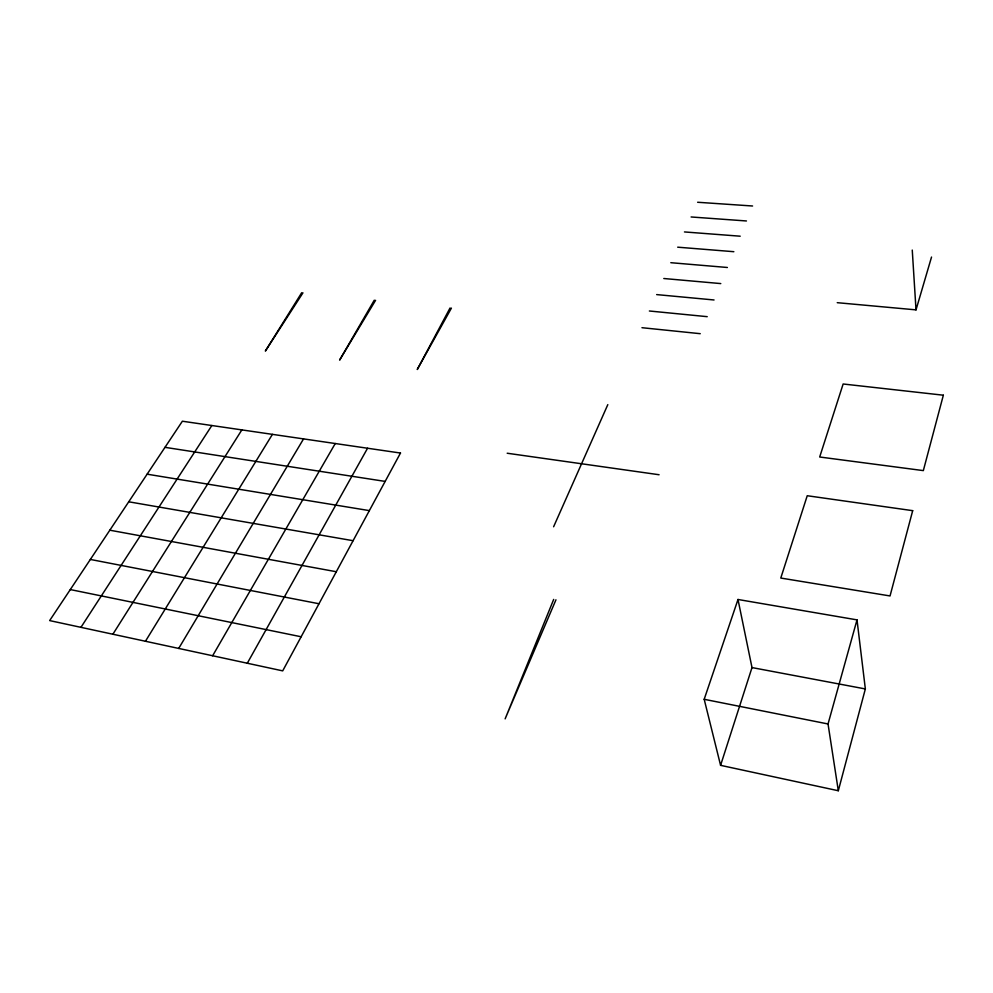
<?xml version="1.0" encoding="UTF-8"?>
<svg xmlns="http://www.w3.org/2000/svg" width="993" height="993" viewBox="0 0 993 993"><rect width="100%" height="100%" fill="white"/><g stroke="black" fill="none" stroke-linecap="round" stroke-linejoin="round"><path stroke-width="1.49" d="M838.315 790.738L865.35 688.943L857.009 619.88L737.998 599.487L704.186 699.295L720.583 765.342L838.315 790.738L828.038 723.971L857.009 619.88M837.236 302.679L916.018 309.866L931.533 257.05M720.583 765.342L751.999 667.581L737.998 599.487M553.684 599.412L505.127 718.858L555.956 599.809M553.61 526.762L607.815 404.635M450.052 307.979L417.259 369.508L451.418 308.103M247.294 663.237L367.559 448.24M374.287 300.184L339.618 360.087L375.59 300.308M212.639 655.752L335.249 443.523M178.703 648.429L303.548 438.906M145.45 641.255L272.417 434.363M301.698 292.724L265.354 351.063L302.952 292.848M112.879 634.229L241.858 429.895M80.942 627.34L211.844 425.525M697.632 202.262L752.582 205.998M691.103 216.971L746.451 220.967M684.462 231.94L740.207 236.197M677.698 247.183L733.852 251.701M670.809 262.698L727.372 267.489M663.796 278.512L720.781 283.588M656.658 294.598L714.054 299.973M649.372 310.995L707.215 316.668M641.962 327.702L700.239 333.685M507.187 453.23L659.091 474.741M164.987 447.334L385.16 481.406M147.113 474.182L369.359 510.613M128.73 501.788L353.086 540.701M109.826 530.2L336.304 571.732M751.999 667.581L865.35 688.943M90.351 559.444L318.989 603.744M704.186 699.295L828.038 723.971M70.304 589.569L301.127 636.761M912.257 250.075L916.018 309.866M912.691 510.663L890.038 595.949L780.783 578.05L807.235 495.73L912.691 510.663M943.35 395.202L923.329 470.608L819.684 457.003L843.144 383.993L943.35 395.202M400.489 453.044L282.695 670.871L49.65 620.588L182.377 421.218L400.489 453.044"/></g></svg>
